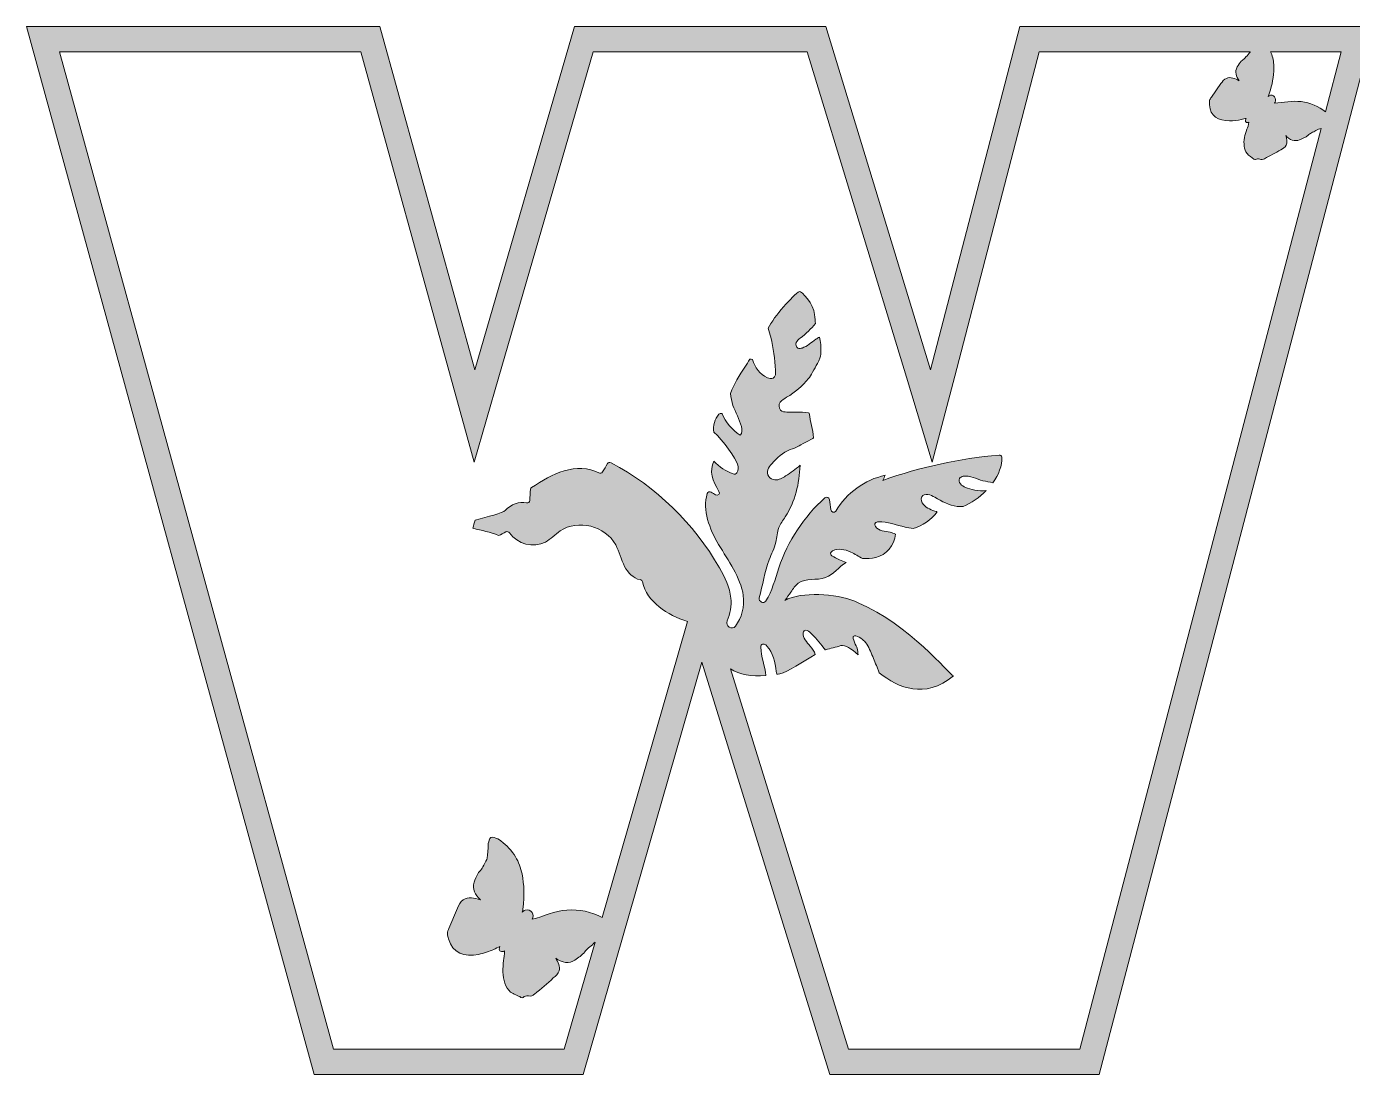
# Model space of a CAD drawing. Header units: millimetres. Extents: x 11 to 1025, y -314 to -9.
# Drawn here: x 183.4 to 341.6, y -311.3 to -186.3 of the extents above; entities that cross this region are included whole.
import ezdxf

# ---------------------------------------------------------------- set-up
doc = ezdxf.new("R2010")
doc.units = ezdxf.units.MM
doc.header["$MEASUREMENT"] = 0
doc.layers.add('Layer5', color=7, linetype='Continuous')

msp = doc.modelspace()

# ---------------------------------------------------------------- hatches: boundary and pattern name
at = {"layer": 'Layer5'}
h = msp.add_hatch(color=1, dxfattribs=at)
h.dxf.hatch_style = 2
h.paths.add_polyline_path([(301.91, -186.3), (291.23, -227.26), (278.76, -186.3), (248.76, -186.3), (236.87, -227.26), (225.55, -186.3), (183.41, -186.3), (217.74, -311.32), (249.8, -311.32), (263.98, -262.13), (279.24, -311.32), (311.37, -311.32), (344.11, -186.3)])
edge = h.paths.add_edge_path()
edge.add_spline(control_points=[(338.35, -196.47), (337.53, -195.81), (336.52, -195.39), (335.47, -195.26), (334.36, -195.11), (333.34, -195.4), (332.26, -195.43), (332.39, -195.27), (332.45, -195.07), (332.37, -194.85), (332.3, -194.61), (332.06, -194.46), (331.8, -194.5), (331.68, -194.52), (331.59, -194.57), (331.5, -194.64), (331.56, -194.51), (331.62, -194.37), (331.67, -194.22), (331.99, -193.26), (332.19, -192.28), (332.2, -191.26), (332.21, -190.7), (332.13, -190.16), (331.94, -189.63), (331.9, -189.52), (331.85, -189.41), (331.8, -189.3), (331.8, -189.3), (340.22, -189.3), (340.22, -189.3), (340.22, -189.3), (338.35, -196.47), (338.35, -196.47)], knot_values=[0, 0, 0, 0, 1, 1, 1, 2, 2, 2, 3, 3, 3, 4, 4, 4, 5, 5, 5, 6, 6, 6, 7, 7, 7, 8, 8, 8, 9, 9, 9, 10, 10, 10, 11, 11, 11, 11], degree=3, periodic=1)
edge = h.paths.add_edge_path()
edge.add_spline(control_points=[(309.05, -308.32), (309.05, -308.32), (281.45, -308.32), (281.45, -308.32), (281.45, -308.32), (267.38, -262.94), (267.38, -262.94), (268.45, -263.65), (269.93, -263.85), (271.59, -263.73), (271.52, -262.6), (271.02, -261.48), (271, -260.33), (271, -260.25), (271, -260.17), (271.04, -260.1), (271.11, -259.98), (271.27, -259.94), (271.4, -259.98), (271.53, -260.02), (271.64, -260.11), (271.73, -260.21), (272.48, -261.01), (272.68, -262.16), (272.85, -263.24), (272.86, -263.36), (272.88, -263.47), (272.9, -263.58), (273.02, -263.56), (273.14, -263.54), (273.27, -263.52), (274.18, -263.36), (276.08, -262.01), (277.5, -261.2), (277.36, -260.87), (277.18, -260.54), (276.9, -260.21), (276.5, -259.74), (275.96, -259.25), (276.06, -258.64), (276.08, -258.55), (276.11, -258.46), (276.17, -258.4), (276.36, -258.23), (276.66, -258.4), (276.84, -258.57), (277.46, -259.14), (278.02, -259.77), (278.51, -260.45), (278.56, -260.52), (278.61, -260.59), (278.66, -260.66), (278.68, -260.65), (278.71, -260.64), (278.72, -260.64), (279.33, -260.49), (279.95, -260.33), (280.56, -260.16), (281.06, -260.01), (281.75, -260.51), (282.61, -261.26), (282.58, -261), (282.55, -260.74), (282.49, -260.48), (282.42, -260.22), (281.87, -259.24), (282.03, -259.06), (282.31, -258.74), (283.17, -259.44), (283.36, -259.64), (283.78, -260.09), (284.02, -260.68), (284.26, -261.25), (284.49, -261.82), (284.72, -262.39), (284.96, -262.95), (285.02, -263.1), (285.08, -263.26), (285.13, -263.41), (287.48, -265.21), (290.49, -266.57), (293.98, -263.78), (293.41, -263.54), (288.81, -257.68), (282.6, -255.05), (280.59, -254), (276.45, -253.72), (274.33, -254.54), (274.17, -254.61), (274.01, -254.68), (273.86, -254.76), (274.11, -254.44), (274.36, -254.11), (274.59, -253.77), (274.85, -253.38), (275.1, -252.97), (275.47, -252.7), (276.37, -252.05), (277.66, -252.42), (278.71, -252.04), (279.67, -251.69), (280.32, -250.78), (281.17, -250.23), (280.91, -250.13), (280.64, -250.03), (280.38, -249.91), (280.07, -249.78), (279.75, -249.64), (279.48, -249.43), (279.43, -249.38), (279.37, -249.33), (279.34, -249.27), (279.27, -249.1), (279.42, -248.93), (279.57, -248.85), (280.2, -248.5), (281.04, -248.67), (281.74, -249), (282.22, -249.22), (282.67, -249.51), (283.13, -249.76), (283.66, -249.75), (284.2, -249.77), (284.71, -249.65), (285.99, -249.37), (286.94, -248.15), (287.06, -246.86), (286.84, -246.77), (286.63, -246.68), (286.41, -246.62), (286.1, -246.55), (285.78, -246.54), (285.47, -246.46), (285.16, -246.38), (284.85, -246.23), (284.68, -245.95), (284.6, -245.82), (284.57, -245.64), (284.66, -245.52), (284.74, -245.42), (284.89, -245.4), (285.02, -245.39), (286.08, -245.35), (287.14, -245.76), (288.2, -246.02), (288.51, -246.09), (288.83, -246.15), (289.16, -246.18), (290.3, -245.88), (291.33, -245.16), (292.02, -244.19), (292, -244.18), (291.98, -244.17), (291.96, -244.17), (291.39, -244), (290.79, -243.78), (290.4, -243.33), (290.17, -243.06), (290.03, -242.68), (290.19, -242.41), (290.32, -242.17), (290.64, -242.08), (290.93, -242.12), (291.22, -242.17), (291.49, -242.32), (291.75, -242.46), (292.59, -242.94), (293.47, -243.43), (294.41, -243.54), (294.66, -243.58), (294.91, -243.57), (295.15, -243.54), (296.11, -243.16), (297.08, -242.49), (297.88, -241.67), (297.02, -241.75), (296.01, -241.54), (295.41, -241.28), (295.19, -241.18), (294.96, -241.06), (294.81, -240.87), (294.66, -240.68), (294.59, -240.4), (294.71, -240.21), (294.8, -240.06), (294.98, -239.99), (295.15, -239.96), (295.94, -239.82), (296.73, -240.29), (297.5, -240.49), (297.87, -240.58), (298.3, -240.61), (298.68, -240.73), (299.37, -239.76), (299.8, -238.69), (299.73, -237.67), (299.72, -237.52), (299.57, -237.41), (299.42, -237.42), (294.69, -237.84), (290.02, -238.86), (285.56, -240.44), (285.65, -240.24), (285.75, -240.04), (285.84, -239.84), (283.4, -240.35), (281.22, -241.95), (279.95, -244.1), (279.79, -244.37), (279.36, -244.25), (279.34, -243.93), (279.32, -243.53), (279.27, -243.14), (279.2, -242.75), (279.16, -242.49), (278.83, -242.36), (278.65, -242.52), (276.14, -244.78), (274.23, -247.69), (273.14, -250.89), (272.69, -252.23), (272.36, -253.64), (271.6, -254.82), (271.6, -254.82), (271.58, -254.84), (271.58, -254.84), (271.33, -255.22), (270.71, -254.9), (270.82, -254.45), (271.22, -252.96), (271.45, -251.34), (272, -249.92), (272.26, -249.22), (272.62, -248.55), (272.79, -247.82), (272.92, -247.24), (272.93, -246.63), (273.14, -246.08), (273.32, -245.61), (273.64, -245.21), (273.91, -244.79), (275.12, -242.97), (275.58, -240.85), (275.69, -238.64), (275.13, -239.09), (274.56, -239.52), (273.96, -239.92), (273.58, -240.17), (273.17, -240.42), (272.67, -240.38), (272.39, -240.36), (272.1, -240.22), (271.94, -239.98), (271.57, -239.46), (271.94, -238.86), (272.31, -238.45), (272.93, -237.76), (273.63, -237.12), (274.51, -236.77), (274.84, -236.64), (275.19, -236.54), (275.49, -236.37), (275.54, -236.34), (277.21, -235.44), (277.28, -235.37), (277.23, -234.26), (276.9, -233.51), (276.78, -232.42), (276.76, -232.25), (274.31, -232.29), (274.11, -232.29), (273.85, -232.29), (273.55, -232.25), (273.36, -232.06), (273.11, -231.81), (273.13, -231.4), (273.31, -231.13), (273.5, -230.86), (273.79, -230.7), (274.07, -230.53), (275.08, -229.94), (275.96, -229.18), (276.7, -228.3), (276.94, -228.01), (277.36, -227.12), (277.77, -226.51), (277.98, -226.05), (278.12, -225.66), (278.15, -225.38), (278.23, -224.49), (278.13, -223.89), (277.99, -223.34), (277.84, -223.43), (277.7, -223.51), (277.56, -223.61), (277.03, -223.98), (276.55, -224.46), (275.92, -224.65), (275.77, -224.7), (275.59, -224.73), (275.43, -224.65), (275.2, -224.54), (275.13, -224.22), (275.23, -223.99), (275.32, -223.77), (275.52, -223.61), (275.71, -223.46), (276.38, -222.94), (276.99, -222.36), (277.54, -221.74), (277.48, -221.42), (277.44, -221.07), (277.42, -220.65), (277.38, -219.49), (275.78, -217.79), (275.62, -217.89), (274.79, -218.4), (272.61, -220.85), (271.87, -222.29), (271.97, -222.65), (272.09, -223.01), (272.19, -223.37), (272.53, -224.66), (272.64, -225.98), (272.75, -227.29), (272.78, -227.65), (272.78, -228.08), (272.47, -228.24), (272.27, -228.34), (272, -228.29), (271.78, -228.19), (270.88, -227.82), (270.3, -226.97), (270.02, -226.03), (269.87, -226), (269.86, -226), (269.7, -225.97), (269.5, -226.28), (269.29, -226.6), (269.08, -226.92), (268.44, -227.89), (267.78, -228.96), (267.4, -230.07), (267.43, -230.55), (267.53, -231.03), (267.68, -231.49), (267.97, -232.34), (268.46, -233.13), (268.68, -234), (268.78, -234.37), (268.8, -234.81), (268.53, -235.05), (267.58, -234.42), (266.8, -233.51), (266.37, -232.49), (266.34, -232.48), (266.32, -232.47), (266.3, -232.47), (266.19, -232.44), (266.08, -232.47), (266.01, -232.55), (265.49, -233.12), (265.27, -233.93), (265.38, -234.7), (266.54, -235.58), (268.02, -237.96), (268.22, -238.5), (268.34, -238.85), (268.35, -239.25), (268.15, -239.54), (268.1, -239.61), (268.03, -239.67), (267.95, -239.69), (267.87, -239.71), (267.77, -239.68), (267.69, -239.66), (266.82, -239.37), (266.03, -238.83), (265.41, -238.14), (264.8, -239.26), (265.26, -240.58), (266.01, -241.75), (266.2, -242.05), (265.88, -242.36), (265.59, -242.17), (265.42, -242.06), (265.25, -241.96), (265.09, -241.85), (264.9, -241.74), (264.67, -241.81), (264.61, -242.01), (264.01, -244.01), (264.88, -246.25), (265.97, -248.09), (267.13, -250.05), (268.58, -251.95), (268.91, -254.19), (269.09, -255.45), (268.73, -256.86), (267.97, -257.84), (267.58, -258.35), (266.72, -257.81), (266.98, -257.21), (267.36, -256.36), (267.52, -255.41), (267.42, -254.48), (267.29, -253.2), (266.71, -252.01), (266.07, -250.89), (263.05, -245.59), (258.5, -241.18), (253.13, -238.34), (252.97, -238.25), (252.79, -238.3), (252.71, -238.44), (252.51, -238.78), (252.32, -239.11), (252.12, -239.44), (252.04, -239.59), (251.85, -239.62), (251.69, -239.54), (250.44, -238.9), (248.91, -238.91), (247.56, -239.3), (246.16, -239.72), (244.89, -240.5), (243.66, -241.29), (243.58, -241.34), (243.53, -241.42), (243.53, -241.51), (243.49, -241.96), (243.46, -242.4), (243.43, -242.85), (243.42, -243.03), (243.25, -243.15), (243.06, -243.11), (242.17, -242.92), (241.19, -243.34), (240.54, -244), (240.15, -244.39), (238.47, -244.77), (236.92, -245.18), (236.82, -245.5), (236.74, -245.83), (236.66, -246.16), (237.7, -246.38), (238.72, -246.64), (239.72, -247.01), (240.02, -246.91), (240.31, -246.77), (240.6, -246.59), (240.74, -246.51), (240.94, -246.56), (241.04, -246.71), (241.95, -248.03), (243.89, -248.56), (245.3, -247.81), (245.95, -247.46), (246.47, -246.89), (247.08, -246.47), (249.19, -245.05), (252.45, -245.88), (253.69, -248.13), (254.13, -248.95), (254.33, -249.88), (254.75, -250.7), (255.13, -251.46), (255.79, -252.16), (256.6, -252.28), (256.75, -252.3), (256.86, -252.42), (256.89, -252.56), (257.42, -254.97), (259.84, -256.49), (262.26, -257.27), (262.26, -257.27), (261.1, -261.3), (261.1, -261.3), (261.1, -261.3), (252.08, -292.59), (252.08, -292.59), (250.8, -291.9), (249.32, -291.6), (247.86, -291.71), (246.38, -291.82), (245.13, -292.46), (243.74, -292.79), (243.86, -292.55), (243.88, -292.28), (243.73, -292.01), (243.56, -291.71), (243.21, -291.59), (242.89, -291.71), (242.74, -291.76), (242.63, -291.86), (242.54, -291.97), (242.58, -291.78), (242.61, -291.58), (242.64, -291.39), (242.8, -290.05), (242.78, -288.72), (242.52, -287.4), (242.37, -286.67), (242.12, -285.99), (241.74, -285.35), (241.28, -284.61), (240.67, -284), (240, -283.46), (239.77, -283.27), (239.47, -283.15), (239.18, -283.04), (238.9, -282.95), (238.68, -283.07), (238.6, -283.35), (238.53, -283.62), (238.44, -283.9), (238.46, -284.17), (238.49, -284.48), (238.44, -284.76), (238.4, -285.05), (238.38, -285.16), (238.39, -285.28), (238.37, -285.4), (238.36, -285.49), (238.34, -285.58), (238.3, -285.66), (238.15, -285.96), (237.99, -286.26), (237.83, -286.55), (237.78, -286.65), (237.74, -286.75), (237.68, -286.83), (237.54, -287.02), (237.35, -287.17), (237.24, -287.38), (237.07, -287.69), (236.92, -288.03), (236.8, -288.38), (236.52, -289.23), (236.95, -289.88), (237.55, -290.47), (236.86, -290.26), (236.06, -290.07), (235.49, -290.49), (235.16, -290.73), (234.99, -291.12), (234.83, -291.49), (234.83, -291.49), (233.79, -293.89), (233.79, -293.89), (233.71, -294.08), (233.63, -294.27), (233.63, -294.48), (233.63, -294.6), (233.65, -294.72), (233.68, -294.84), (233.71, -294.94), (233.73, -295.04), (233.76, -295.14), (234.19, -296.92), (235.68, -297.3), (237.34, -296.99), (237.97, -296.87), (238.58, -296.65), (239.17, -296.4), (239.36, -296.31), (239.63, -296.11), (239.88, -296.06), (239.83, -296.15), (239.8, -296.25), (239.8, -296.36), (239.8, -296.52), (239.9, -296.64), (240.06, -296.66), (240.11, -296.67), (240.16, -296.67), (240.21, -296.66), (240.25, -296.66), (240.29, -296.65), (240.32, -296.63), (240.36, -296.61), (240.4, -296.59), (240.43, -296.57), (240.47, -296.96), (240.36, -297.48), (240.32, -297.74), (240.2, -298.62), (240.16, -299.58), (240.47, -300.44), (240.61, -300.82), (240.83, -301.23), (241.15, -301.49), (241.51, -301.79), (242, -301.86), (242.39, -302.13), (242.63, -302.29), (242.71, -302.02), (242.92, -301.96), (243.17, -301.89), (243.43, -302.01), (243.68, -301.95), (243.81, -301.91), (243.92, -301.82), (244.02, -301.73), (244.77, -301.09), (245.51, -300.45), (246.25, -299.81), (246.53, -299.57), (246.82, -299.32), (246.93, -298.96), (247.09, -298.45), (246.81, -297.92), (246.54, -297.45), (246.67, -297.67), (247.44, -297.91), (247.71, -297.95), (248.1, -298.01), (248.49, -297.9), (248.81, -297.67), (249.23, -297.38), (249.67, -297.11), (250, -296.7), (250.13, -296.53), (250.29, -296.38), (250.45, -296.23), (250.65, -296.05), (250.88, -295.9), (251.05, -295.71), (251.11, -295.64), (251.17, -295.59), (251.23, -295.54), (251.23, -295.54), (247.54, -308.32), (247.54, -308.32), (247.54, -308.32), (220.03, -308.32), (220.03, -308.32), (220.03, -308.32), (187.35, -189.3), (187.35, -189.3), (187.35, -189.3), (223.27, -189.3), (223.27, -189.3), (223.27, -189.3), (233.98, -228.06), (233.98, -228.06), (233.98, -228.06), (236.8, -238.26), (236.8, -238.26), (236.8, -238.26), (239.75, -228.09), (239.75, -228.09), (239.75, -228.09), (251.02, -189.3), (251.02, -189.3), (251.02, -189.3), (276.53, -189.3), (276.53, -189.3), (276.53, -189.3), (288.36, -228.13), (288.36, -228.13), (288.36, -228.13), (291.45, -238.29), (291.45, -238.29), (291.45, -238.29), (294.13, -228.01), (294.13, -228.01), (294.13, -228.01), (304.22, -189.3), (304.22, -189.3), (304.22, -189.3), (329.38, -189.3), (329.38, -189.3), (329.38, -189.31), (329.37, -189.33), (329.36, -189.34), (329.2, -189.54), (329.04, -189.73), (328.87, -189.92), (328.82, -189.99), (328.77, -190.05), (328.71, -190.11), (328.58, -190.22), (328.42, -190.31), (328.31, -190.44), (328.13, -190.65), (327.97, -190.88), (327.83, -191.11), (327.49, -191.7), (327.7, -192.24), (328.05, -192.77), (327.58, -192.51), (327.02, -192.25), (326.53, -192.48), (326.25, -192.6), (326.06, -192.86), (325.89, -193.11), (325.89, -193.11), (324.75, -194.73), (324.75, -194.73), (324.66, -194.85), (324.57, -194.98), (324.53, -195.13), (324.51, -195.22), (324.52, -195.32), (324.52, -195.41), (324.52, -195.48), (324.53, -195.56), (324.53, -195.64), (324.57, -197.02), (325.61, -197.53), (326.89, -197.55), (327.37, -197.56), (327.85, -197.49), (328.33, -197.39), (328.48, -197.36), (328.71, -197.26), (328.91, -197.26), (328.85, -197.31), (328.82, -197.38), (328.8, -197.46), (328.78, -197.58), (328.83, -197.68), (328.94, -197.73), (328.98, -197.74), (329.02, -197.75), (329.06, -197.75), (329.08, -197.76), (329.11, -197.75), (329.14, -197.74), (329.17, -197.74), (329.2, -197.73), (329.23, -197.71), (329.2, -198.01), (329.04, -198.37), (328.97, -198.56), (328.74, -199.2), (328.56, -199.89), (328.66, -200.58), (328.7, -200.88), (328.8, -201.21), (329, -201.46), (329.22, -201.74), (329.57, -201.86), (329.81, -202.12), (329.96, -202.27), (330.07, -202.09), (330.23, -202.07), (330.43, -202.06), (330.6, -202.19), (330.8, -202.18), (330.9, -202.17), (330.99, -202.12), (331.08, -202.07), (331.73, -201.71), (332.38, -201.36), (333.03, -201), (333.27, -200.86), (333.52, -200.71), (333.66, -200.47), (333.85, -200.12), (333.73, -199.68), (333.61, -199.3), (333.67, -199.48), (334.2, -199.78), (334.39, -199.85), (334.67, -199.95), (334.97, -199.93), (335.25, -199.81), (335.6, -199.65), (335.97, -199.52), (336.27, -199.27), (336.4, -199.16), (336.54, -199.07), (336.68, -198.99), (336.86, -198.89), (337.05, -198.81), (337.21, -198.7), (337.4, -198.55), (337.61, -198.49), (337.82, -198.46), (337.82, -198.46), (309.05, -308.32), (309.05, -308.32)], knot_values=[0, 0, 0, 0, 1, 1, 1, 2, 2, 2, 3, 3, 3, 4, 4, 4, 5, 5, 5, 6, 6, 6, 7, 7, 7, 8, 8, 8, 9, 9, 9, 10, 10, 10, 11, 11, 11, 12, 12, 12, 13, 13, 13, 14, 14, 14, 15, 15, 15, 16, 16, 16, 17, 17, 17, 18, 18, 18, 19, 19, 19, 20, 20, 20, 21, 21, 21, 22, 22, 22, 23, 23, 23, 24, 24, 24, 25, 25, 25, 26, 26, 26, 27, 27, 27, 28, 28, 28, 29, 29, 29, 30, 30, 30, 31, 31, 31, 32, 32, 32, 33, 33, 33, 34, 34, 34, 35, 35, 35, 36, 36, 36, 37, 37, 37, 38, 38, 38, 39, 39, 39, 40, 40, 40, 41, 41, 41, 42, 42, 42, 43, 43, 43, 44, 44, 44, 45, 45, 45, 46, 46, 46, 47, 47, 47, 48, 48, 48, 49, 49, 49, 50, 50, 50, 51, 51, 51, 52, 52, 52, 53, 53, 53, 54, 54, 54, 55, 55, 55, 56, 56, 56, 57, 57, 57, 58, 58, 58, 59, 59, 59, 60, 60, 60, 61, 61, 61, 62, 62, 62, 63, 63, 63, 64, 64, 64, 65, 65, 65, 66, 66, 66, 67, 67, 67, 68, 68, 68, 69, 69, 69, 70, 70, 70, 71, 71, 71, 72, 72, 72, 73, 73, 73, 74, 74, 74, 75, 75, 75, 76, 76, 76, 77, 77, 77, 78, 78, 78, 79, 79, 79, 80, 80, 80, 81, 81, 81, 82, 82, 82, 83, 83, 83, 84, 84, 84, 85, 85, 85, 86, 86, 86, 87, 87, 87, 88, 88, 88, 89, 89, 89, 90, 90, 90, 91, 91, 91, 92, 92, 92, 93, 93, 93, 94, 94, 94, 95, 95, 95, 96, 96, 96, 97, 97, 97, 98, 98, 98, 99, 99, 99, 100, 100, 100, 101, 101, 101, 102, 102, 102, 103, 103, 103, 104, 104, 104, 105, 105, 105, 106, 106, 106, 107, 107, 107, 108, 108, 108, 109, 109, 109, 110, 110, 110, 111, 111, 111, 112, 112, 112, 113, 113, 113, 114, 114, 114, 115, 115, 115, 116, 116, 116, 117, 117, 117, 118, 118, 118, 119, 119, 119, 120, 120, 120, 121, 121, 121, 122, 122, 122, 123, 123, 123, 124, 124, 124, 125, 125, 125, 126, 126, 126, 127, 127, 127, 128, 128, 128, 129, 129, 129, 130, 130, 130, 131, 131, 131, 132, 132, 132, 133, 133, 133, 134, 134, 134, 135, 135, 135, 136, 136, 136, 137, 137, 137, 138, 138, 138, 139, 139, 139, 140, 140, 140, 141, 141, 141, 142, 142, 142, 143, 143, 143, 144, 144, 144, 145, 145, 145, 146, 146, 146, 147, 147, 147, 148, 148, 148, 149, 149, 149, 150, 150, 150, 151, 151, 151, 152, 152, 152, 153, 153, 153, 154, 154, 154, 155, 155, 155, 156, 156, 156, 157, 157, 157, 158, 158, 158, 159, 159, 159, 160, 160, 160, 161, 161, 161, 162, 162, 162, 163, 163, 163, 164, 164, 164, 165, 165, 165, 166, 166, 166, 167, 167, 167, 168, 168, 168, 169, 169, 169, 170, 170, 170, 171, 171, 171, 172, 172, 172, 173, 173, 173, 174, 174, 174, 175, 175, 175, 176, 176, 176, 177, 177, 177, 178, 178, 178, 179, 179, 179, 180, 180, 180, 181, 181, 181, 182, 182, 182, 183, 183, 183, 184, 184, 184, 185, 185, 185, 186, 186, 186, 187, 187, 187, 188, 188, 188, 189, 189, 189, 190, 190, 190, 191, 191, 191, 192, 192, 192, 193, 193, 193, 194, 194, 194, 195, 195, 195, 196, 196, 196, 197, 197, 197, 198, 198, 198, 199, 199, 199, 200, 200, 200, 201, 201, 201, 202, 202, 202, 203, 203, 203, 204, 204, 204, 205, 205, 205, 206, 206, 206, 207, 207, 207, 208, 208, 208, 209, 209, 209, 210, 210, 210, 211, 211, 211, 212, 212, 212, 213, 213, 213, 214, 214, 214, 215, 215, 215, 216, 216, 216, 217, 217, 217, 218, 218, 218, 219, 219, 219, 220, 220, 220, 221, 221, 221, 222, 222, 222, 223, 223, 223, 224, 224, 224, 225, 225, 225, 226, 226, 226, 227, 227, 227, 228, 228, 228, 229, 229, 229, 230, 230, 230, 231, 231, 231, 232, 232, 232, 233, 233, 233, 234, 234, 234, 235, 235, 235, 236, 236, 236, 237, 237, 237, 238, 238, 238, 239, 239, 239, 240, 240, 240, 241, 241, 241, 242, 242, 242, 243, 243, 243, 244, 244, 244, 245, 245, 245, 246, 246, 246, 247, 247, 247, 248, 248, 248, 249, 249, 249, 250, 250, 250, 251, 251, 251, 252, 252, 252, 253, 253, 253, 254, 254, 254, 255, 255, 255, 256, 256, 256, 257, 257, 257, 258, 258, 258, 259, 259, 259, 260, 260, 260, 261, 261, 261, 261], degree=3, periodic=1)

# ---------------------------------------------------------------- linework, layer by layer
at = {"layer": 'Layer5', "lineweight": 0}
msp.add_lwpolyline([(301.91, -186.3), (291.23, -227.26), (278.76, -186.3), (248.76, -186.3), (236.87, -227.26), (225.55, -186.3), (183.41, -186.3), (217.74, -311.32), (249.8, -311.32), (263.98, -262.13), (279.24, -311.32), (311.37, -311.32), (344.11, -186.3), (301.91, -186.3)], dxfattribs=at)
for points, knots in [([(309.05, -308.32), (309.05, -308.32), (281.45, -308.32), (281.45, -308.32), (281.45, -308.32), (267.38, -262.94), (267.38, -262.94), (268.45, -263.65), (269.93, -263.85), (271.59, -263.73), (271.52, -262.6), (271.02, -261.48), (271, -260.33), (271, -260.25), (271, -260.17), (271.04, -260.1), (271.11, -259.98), (271.27, -259.94), (271.4, -259.98), (271.53, -260.02), (271.64, -260.11), (271.73, -260.21), (272.48, -261.01), (272.68, -262.16), (272.85, -263.24), (272.86, -263.36), (272.88, -263.47), (272.9, -263.58), (273.02, -263.56), (273.14, -263.54), (273.27, -263.52), (274.18, -263.36), (276.08, -262.01), (277.5, -261.2), (277.36, -260.87), (277.18, -260.54), (276.9, -260.21), (276.5, -259.74), (275.96, -259.25), (276.06, -258.64), (276.08, -258.55), (276.11, -258.46), (276.17, -258.4), (276.36, -258.23), (276.66, -258.4), (276.84, -258.57), (277.46, -259.14), (278.02, -259.77), (278.51, -260.45), (278.56, -260.52), (278.61, -260.59), (278.66, -260.66), (278.68, -260.65), (278.71, -260.64), (278.72, -260.64), (279.33, -260.49), (279.95, -260.33), (280.56, -260.16), (281.06, -260.01), (281.75, -260.51), (282.61, -261.26), (282.58, -261), (282.55, -260.74), (282.49, -260.48), (282.42, -260.22), (281.87, -259.24), (282.03, -259.06), (282.31, -258.74), (283.17, -259.44), (283.36, -259.64), (283.78, -260.09), (284.02, -260.68), (284.26, -261.25), (284.49, -261.82), (284.72, -262.39), (284.96, -262.95), (285.02, -263.1), (285.08, -263.26), (285.13, -263.41), (287.48, -265.21), (290.49, -266.57), (293.98, -263.78), (293.41, -263.54), (288.81, -257.68), (282.6, -255.05), (280.59, -254), (276.45, -253.72), (274.33, -254.54), (274.17, -254.61), (274.01, -254.68), (273.86, -254.76), (274.11, -254.44), (274.36, -254.11), (274.59, -253.77), (274.85, -253.38), (275.1, -252.97), (275.47, -252.7), (276.37, -252.05), (277.66, -252.42), (278.71, -252.04), (279.67, -251.69), (280.32, -250.78), (281.17, -250.23), (280.91, -250.13), (280.64, -250.03), (280.38, -249.91), (280.07, -249.78), (279.75, -249.64), (279.48, -249.43), (279.43, -249.38), (279.37, -249.33), (279.34, -249.27), (279.27, -249.1), (279.42, -248.93), (279.57, -248.85), (280.2, -248.5), (281.04, -248.67), (281.74, -249), (282.22, -249.22), (282.67, -249.51), (283.13, -249.76), (283.66, -249.75), (284.2, -249.77), (284.71, -249.65), (285.99, -249.37), (286.94, -248.15), (287.06, -246.86), (286.84, -246.77), (286.63, -246.68), (286.41, -246.62), (286.1, -246.55), (285.78, -246.54), (285.47, -246.46), (285.16, -246.38), (284.85, -246.23), (284.68, -245.95), (284.6, -245.82), (284.57, -245.64), (284.66, -245.52), (284.74, -245.42), (284.89, -245.4), (285.02, -245.39), (286.08, -245.35), (287.14, -245.76), (288.2, -246.02), (288.51, -246.09), (288.83, -246.15), (289.16, -246.18), (290.3, -245.88), (291.33, -245.16), (292.02, -244.19), (292, -244.18), (291.98, -244.17), (291.96, -244.17), (291.39, -244), (290.79, -243.78), (290.4, -243.33), (290.17, -243.06), (290.03, -242.68), (290.19, -242.41), (290.32, -242.17), (290.64, -242.08), (290.93, -242.12), (291.22, -242.17), (291.49, -242.32), (291.75, -242.46), (292.59, -242.94), (293.47, -243.43), (294.41, -243.54), (294.66, -243.58), (294.91, -243.57), (295.15, -243.54), (296.11, -243.16), (297.08, -242.49), (297.88, -241.67), (297.02, -241.75), (296.01, -241.54), (295.41, -241.28), (295.19, -241.18), (294.96, -241.06), (294.81, -240.87), (294.66, -240.68), (294.59, -240.4), (294.71, -240.21), (294.8, -240.06), (294.98, -239.99), (295.15, -239.96), (295.94, -239.82), (296.73, -240.29), (297.5, -240.49), (297.87, -240.58), (298.3, -240.61), (298.68, -240.73), (299.37, -239.76), (299.8, -238.69), (299.73, -237.67), (299.72, -237.52), (299.57, -237.41), (299.42, -237.42), (294.69, -237.84), (290.02, -238.86), (285.56, -240.44), (285.65, -240.24), (285.75, -240.04), (285.84, -239.84), (283.4, -240.35), (281.22, -241.95), (279.95, -244.1), (279.79, -244.37), (279.36, -244.25), (279.34, -243.93), (279.32, -243.53), (279.27, -243.14), (279.2, -242.75), (279.16, -242.49), (278.83, -242.36), (278.65, -242.52), (276.14, -244.78), (274.23, -247.69), (273.14, -250.89), (272.69, -252.23), (272.36, -253.64), (271.6, -254.82), (271.6, -254.82), (271.58, -254.84), (271.58, -254.84), (271.33, -255.22), (270.71, -254.9), (270.82, -254.45), (271.22, -252.96), (271.45, -251.34), (272, -249.92), (272.26, -249.22), (272.62, -248.55), (272.79, -247.82), (272.92, -247.24), (272.93, -246.63), (273.14, -246.08), (273.32, -245.61), (273.64, -245.21), (273.91, -244.79), (275.12, -242.97), (275.58, -240.85), (275.69, -238.64), (275.13, -239.09), (274.56, -239.52), (273.96, -239.92), (273.58, -240.17), (273.17, -240.42), (272.67, -240.38), (272.39, -240.36), (272.1, -240.22), (271.94, -239.98), (271.57, -239.46), (271.94, -238.86), (272.31, -238.45), (272.93, -237.76), (273.63, -237.12), (274.51, -236.77), (274.84, -236.64), (275.19, -236.54), (275.49, -236.37), (275.54, -236.34), (277.21, -235.44), (277.28, -235.37), (277.23, -234.26), (276.9, -233.51), (276.78, -232.42), (276.76, -232.25), (274.31, -232.29), (274.11, -232.29), (273.85, -232.29), (273.55, -232.25), (273.36, -232.06), (273.11, -231.81), (273.13, -231.4), (273.31, -231.13), (273.5, -230.86), (273.79, -230.7), (274.07, -230.53), (275.08, -229.94), (275.96, -229.18), (276.7, -228.3), (276.94, -228.01), (277.36, -227.12), (277.77, -226.51), (277.98, -226.05), (278.12, -225.66), (278.15, -225.38), (278.23, -224.49), (278.13, -223.89), (277.99, -223.34), (277.84, -223.43), (277.7, -223.51), (277.56, -223.61), (277.03, -223.98), (276.55, -224.46), (275.92, -224.65), (275.77, -224.7), (275.59, -224.73), (275.43, -224.65), (275.2, -224.54), (275.13, -224.22), (275.23, -223.99), (275.32, -223.77), (275.52, -223.61), (275.71, -223.46), (276.38, -222.94), (276.99, -222.36), (277.54, -221.74), (277.48, -221.42), (277.44, -221.07), (277.42, -220.65), (277.38, -219.49), (275.78, -217.79), (275.62, -217.89), (274.79, -218.4), (272.61, -220.85), (271.87, -222.29), (271.97, -222.65), (272.09, -223.01), (272.19, -223.37), (272.53, -224.66), (272.64, -225.98), (272.75, -227.29), (272.78, -227.65), (272.78, -228.08), (272.47, -228.24), (272.27, -228.34), (272, -228.29), (271.78, -228.19), (270.88, -227.82), (270.3, -226.97), (270.02, -226.03), (269.87, -226), (269.86, -226), (269.7, -225.97), (269.5, -226.28), (269.29, -226.6), (269.08, -226.92), (268.44, -227.89), (267.78, -228.96), (267.4, -230.07), (267.43, -230.55), (267.53, -231.03), (267.68, -231.49), (267.97, -232.34), (268.46, -233.13), (268.68, -234), (268.78, -234.37), (268.8, -234.81), (268.53, -235.05), (267.58, -234.42), (266.8, -233.51), (266.37, -232.49), (266.34, -232.48), (266.32, -232.47), (266.3, -232.47), (266.19, -232.44), (266.08, -232.47), (266.01, -232.55), (265.49, -233.12), (265.27, -233.93), (265.38, -234.7), (266.54, -235.58), (268.02, -237.96), (268.22, -238.5), (268.34, -238.85), (268.35, -239.25), (268.15, -239.54), (268.1, -239.61), (268.03, -239.67), (267.95, -239.69), (267.87, -239.71), (267.77, -239.68), (267.69, -239.66), (266.82, -239.37), (266.03, -238.83), (265.41, -238.14), (264.8, -239.26), (265.26, -240.58), (266.01, -241.75), (266.2, -242.05), (265.88, -242.36), (265.59, -242.17), (265.42, -242.06), (265.25, -241.96), (265.09, -241.85), (264.9, -241.74), (264.67, -241.81), (264.61, -242.01), (264.01, -244.01), (264.88, -246.25), (265.97, -248.09), (267.13, -250.05), (268.58, -251.95), (268.91, -254.19), (269.09, -255.45), (268.73, -256.86), (267.97, -257.84), (267.58, -258.35), (266.72, -257.81), (266.98, -257.21), (267.36, -256.36), (267.52, -255.41), (267.42, -254.48), (267.29, -253.2), (266.71, -252.01), (266.07, -250.89), (263.05, -245.59), (258.5, -241.18), (253.13, -238.34), (252.97, -238.25), (252.79, -238.3), (252.71, -238.44), (252.51, -238.78), (252.32, -239.11), (252.12, -239.44), (252.04, -239.59), (251.85, -239.62), (251.69, -239.54), (250.44, -238.9), (248.91, -238.91), (247.56, -239.3), (246.16, -239.72), (244.89, -240.5), (243.66, -241.29), (243.58, -241.34), (243.53, -241.42), (243.53, -241.51), (243.49, -241.96), (243.46, -242.4), (243.43, -242.85), (243.42, -243.03), (243.25, -243.15), (243.06, -243.11), (242.17, -242.92), (241.19, -243.34), (240.54, -244), (240.15, -244.39), (238.47, -244.77), (236.92, -245.18), (236.82, -245.5), (236.74, -245.83), (236.66, -246.16), (237.7, -246.38), (238.72, -246.64), (239.72, -247.01), (240.02, -246.91), (240.31, -246.77), (240.6, -246.59), (240.74, -246.51), (240.94, -246.56), (241.04, -246.71), (241.95, -248.03), (243.89, -248.56), (245.3, -247.81), (245.95, -247.46), (246.47, -246.89), (247.08, -246.47), (249.19, -245.05), (252.45, -245.88), (253.69, -248.13), (254.13, -248.95), (254.33, -249.88), (254.75, -250.7), (255.13, -251.46), (255.79, -252.16), (256.6, -252.28), (256.75, -252.3), (256.86, -252.42), (256.89, -252.56), (257.42, -254.97), (259.84, -256.49), (262.26, -257.27), (262.26, -257.27), (261.1, -261.3), (261.1, -261.3), (261.1, -261.3), (252.08, -292.59), (252.08, -292.59), (250.8, -291.9), (249.32, -291.6), (247.86, -291.71), (246.38, -291.82), (245.13, -292.46), (243.74, -292.79), (243.86, -292.55), (243.88, -292.28), (243.73, -292.01), (243.56, -291.71), (243.21, -291.59), (242.89, -291.71), (242.74, -291.76), (242.63, -291.86), (242.54, -291.97), (242.58, -291.78), (242.61, -291.58), (242.64, -291.39), (242.8, -290.05), (242.78, -288.72), (242.52, -287.4), (242.37, -286.67), (242.12, -285.99), (241.74, -285.35), (241.28, -284.61), (240.67, -284), (240, -283.46), (239.77, -283.27), (239.47, -283.15), (239.18, -283.04), (238.9, -282.95), (238.68, -283.07), (238.6, -283.35), (238.53, -283.62), (238.44, -283.9), (238.46, -284.17), (238.49, -284.48), (238.44, -284.76), (238.4, -285.05), (238.38, -285.16), (238.39, -285.28), (238.37, -285.4), (238.36, -285.49), (238.34, -285.58), (238.3, -285.66), (238.15, -285.96), (237.99, -286.26), (237.83, -286.55), (237.78, -286.65), (237.74, -286.75), (237.68, -286.83), (237.54, -287.02), (237.35, -287.17), (237.24, -287.38), (237.07, -287.69), (236.92, -288.03), (236.8, -288.38), (236.52, -289.23), (236.95, -289.88), (237.55, -290.47), (236.86, -290.26), (236.06, -290.07), (235.49, -290.49), (235.16, -290.73), (234.99, -291.12), (234.83, -291.49), (234.83, -291.49), (233.79, -293.89), (233.79, -293.89), (233.71, -294.08), (233.63, -294.27), (233.63, -294.48), (233.63, -294.6), (233.65, -294.72), (233.68, -294.84), (233.71, -294.94), (233.73, -295.04), (233.76, -295.14), (234.19, -296.92), (235.68, -297.3), (237.34, -296.99), (237.97, -296.87), (238.58, -296.65), (239.17, -296.4), (239.36, -296.31), (239.63, -296.11), (239.88, -296.06), (239.83, -296.15), (239.8, -296.25), (239.8, -296.36), (239.8, -296.52), (239.9, -296.64), (240.06, -296.66), (240.11, -296.67), (240.16, -296.67), (240.21, -296.66), (240.25, -296.66), (240.29, -296.65), (240.32, -296.63), (240.36, -296.61), (240.4, -296.59), (240.43, -296.57), (240.47, -296.96), (240.36, -297.48), (240.32, -297.74), (240.2, -298.62), (240.16, -299.58), (240.47, -300.44), (240.61, -300.82), (240.83, -301.23), (241.15, -301.49), (241.51, -301.79), (242, -301.86), (242.39, -302.13), (242.63, -302.29), (242.71, -302.02), (242.92, -301.96), (243.17, -301.89), (243.43, -302.01), (243.68, -301.95), (243.81, -301.91), (243.92, -301.82), (244.02, -301.73), (244.77, -301.09), (245.51, -300.45), (246.25, -299.81), (246.53, -299.57), (246.82, -299.32), (246.93, -298.96), (247.09, -298.45), (246.81, -297.92), (246.54, -297.45), (246.67, -297.67), (247.44, -297.91), (247.71, -297.95), (248.1, -298.01), (248.49, -297.9), (248.81, -297.67), (249.23, -297.38), (249.67, -297.11), (250, -296.7), (250.13, -296.53), (250.29, -296.38), (250.45, -296.23), (250.65, -296.05), (250.88, -295.9), (251.05, -295.71), (251.11, -295.64), (251.17, -295.59), (251.23, -295.54), (251.23, -295.54), (247.54, -308.32), (247.54, -308.32), (247.54, -308.32), (220.03, -308.32), (220.03, -308.32), (220.03, -308.32), (187.35, -189.3), (187.35, -189.3), (187.35, -189.3), (223.27, -189.3), (223.27, -189.3), (223.27, -189.3), (233.98, -228.06), (233.98, -228.06), (233.98, -228.06), (236.8, -238.26), (236.8, -238.26), (236.8, -238.26), (239.75, -228.09), (239.75, -228.09), (239.75, -228.09), (251.02, -189.3), (251.02, -189.3), (251.02, -189.3), (276.53, -189.3), (276.53, -189.3), (276.53, -189.3), (288.36, -228.13), (288.36, -228.13), (288.36, -228.13), (291.45, -238.29), (291.45, -238.29), (291.45, -238.29), (294.13, -228.01), (294.13, -228.01), (294.13, -228.01), (304.22, -189.3), (304.22, -189.3), (304.22, -189.3), (329.38, -189.3), (329.38, -189.3), (329.38, -189.31), (329.37, -189.33), (329.36, -189.34), (329.2, -189.54), (329.04, -189.73), (328.87, -189.92), (328.82, -189.99), (328.77, -190.05), (328.71, -190.11), (328.58, -190.22), (328.42, -190.31), (328.31, -190.44), (328.13, -190.65), (327.97, -190.88), (327.83, -191.11), (327.49, -191.7), (327.7, -192.24), (328.05, -192.77), (327.58, -192.51), (327.02, -192.25), (326.53, -192.48), (326.25, -192.6), (326.06, -192.86), (325.89, -193.11), (325.89, -193.11), (324.75, -194.73), (324.75, -194.73), (324.66, -194.85), (324.57, -194.98), (324.53, -195.13), (324.51, -195.22), (324.52, -195.32), (324.52, -195.41), (324.52, -195.48), (324.53, -195.56), (324.53, -195.64), (324.57, -197.02), (325.61, -197.53), (326.89, -197.55), (327.37, -197.56), (327.85, -197.49), (328.33, -197.39), (328.48, -197.36), (328.71, -197.26), (328.91, -197.26), (328.85, -197.31), (328.82, -197.38), (328.8, -197.46), (328.78, -197.58), (328.83, -197.68), (328.94, -197.73), (328.98, -197.74), (329.02, -197.75), (329.06, -197.75), (329.08, -197.76), (329.11, -197.75), (329.14, -197.74), (329.17, -197.74), (329.2, -197.73), (329.23, -197.71), (329.2, -198.01), (329.04, -198.37), (328.97, -198.56), (328.74, -199.2), (328.56, -199.89), (328.66, -200.58), (328.7, -200.88), (328.8, -201.21), (329, -201.46), (329.22, -201.74), (329.57, -201.86), (329.81, -202.12), (329.96, -202.27), (330.07, -202.09), (330.23, -202.07), (330.43, -202.06), (330.6, -202.19), (330.8, -202.18), (330.9, -202.17), (330.99, -202.12), (331.08, -202.07), (331.73, -201.71), (332.38, -201.36), (333.03, -201), (333.27, -200.86), (333.52, -200.71), (333.66, -200.47), (333.85, -200.12), (333.73, -199.68), (333.61, -199.3), (333.67, -199.48), (334.2, -199.78), (334.39, -199.85), (334.67, -199.95), (334.97, -199.93), (335.25, -199.81), (335.6, -199.65), (335.97, -199.52), (336.27, -199.27), (336.4, -199.16), (336.54, -199.07), (336.68, -198.99), (336.86, -198.89), (337.05, -198.81), (337.21, -198.7), (337.4, -198.55), (337.61, -198.49), (337.82, -198.46), (337.82, -198.46), (309.05, -308.32), (309.05, -308.32)], [0, 0, 0, 0, 1, 1, 1, 2, 2, 2, 3, 3, 3, 4, 4, 4, 5, 5, 5, 6, 6, 6, 7, 7, 7, 8, 8, 8, 9, 9, 9, 10, 10, 10, 11, 11, 11, 12, 12, 12, 13, 13, 13, 14, 14, 14, 15, 15, 15, 16, 16, 16, 17, 17, 17, 18, 18, 18, 19, 19, 19, 20, 20, 20, 21, 21, 21, 22, 22, 22, 23, 23, 23, 24, 24, 24, 25, 25, 25, 26, 26, 26, 27, 27, 27, 28, 28, 28, 29, 29, 29, 30, 30, 30, 31, 31, 31, 32, 32, 32, 33, 33, 33, 34, 34, 34, 35, 35, 35, 36, 36, 36, 37, 37, 37, 38, 38, 38, 39, 39, 39, 40, 40, 40, 41, 41, 41, 42, 42, 42, 43, 43, 43, 44, 44, 44, 45, 45, 45, 46, 46, 46, 47, 47, 47, 48, 48, 48, 49, 49, 49, 50, 50, 50, 51, 51, 51, 52, 52, 52, 53, 53, 53, 54, 54, 54, 55, 55, 55, 56, 56, 56, 57, 57, 57, 58, 58, 58, 59, 59, 59, 60, 60, 60, 61, 61, 61, 62, 62, 62, 63, 63, 63, 64, 64, 64, 65, 65, 65, 66, 66, 66, 67, 67, 67, 68, 68, 68, 69, 69, 69, 70, 70, 70, 71, 71, 71, 72, 72, 72, 73, 73, 73, 74, 74, 74, 75, 75, 75, 76, 76, 76, 77, 77, 77, 78, 78, 78, 79, 79, 79, 80, 80, 80, 81, 81, 81, 82, 82, 82, 83, 83, 83, 84, 84, 84, 85, 85, 85, 86, 86, 86, 87, 87, 87, 88, 88, 88, 89, 89, 89, 90, 90, 90, 91, 91, 91, 92, 92, 92, 93, 93, 93, 94, 94, 94, 95, 95, 95, 96, 96, 96, 97, 97, 97, 98, 98, 98, 99, 99, 99, 100, 100, 100, 101, 101, 101, 102, 102, 102, 103, 103, 103, 104, 104, 104, 105, 105, 105, 106, 106, 106, 107, 107, 107, 108, 108, 108, 109, 109, 109, 110, 110, 110, 111, 111, 111, 112, 112, 112, 113, 113, 113, 114, 114, 114, 115, 115, 115, 116, 116, 116, 117, 117, 117, 118, 118, 118, 119, 119, 119, 120, 120, 120, 121, 121, 121, 122, 122, 122, 123, 123, 123, 124, 124, 124, 125, 125, 125, 126, 126, 126, 127, 127, 127, 128, 128, 128, 129, 129, 129, 130, 130, 130, 131, 131, 131, 132, 132, 132, 133, 133, 133, 134, 134, 134, 135, 135, 135, 136, 136, 136, 137, 137, 137, 138, 138, 138, 139, 139, 139, 140, 140, 140, 141, 141, 141, 142, 142, 142, 143, 143, 143, 144, 144, 144, 145, 145, 145, 146, 146, 146, 147, 147, 147, 148, 148, 148, 149, 149, 149, 150, 150, 150, 151, 151, 151, 152, 152, 152, 153, 153, 153, 154, 154, 154, 155, 155, 155, 156, 156, 156, 157, 157, 157, 158, 158, 158, 159, 159, 159, 160, 160, 160, 161, 161, 161, 162, 162, 162, 163, 163, 163, 164, 164, 164, 165, 165, 165, 166, 166, 166, 167, 167, 167, 168, 168, 168, 169, 169, 169, 170, 170, 170, 171, 171, 171, 172, 172, 172, 173, 173, 173, 174, 174, 174, 175, 175, 175, 176, 176, 176, 177, 177, 177, 178, 178, 178, 179, 179, 179, 180, 180, 180, 181, 181, 181, 182, 182, 182, 183, 183, 183, 184, 184, 184, 185, 185, 185, 186, 186, 186, 187, 187, 187, 188, 188, 188, 189, 189, 189, 190, 190, 190, 191, 191, 191, 192, 192, 192, 193, 193, 193, 194, 194, 194, 195, 195, 195, 196, 196, 196, 197, 197, 197, 198, 198, 198, 199, 199, 199, 200, 200, 200, 201, 201, 201, 202, 202, 202, 203, 203, 203, 204, 204, 204, 205, 205, 205, 206, 206, 206, 207, 207, 207, 208, 208, 208, 209, 209, 209, 210, 210, 210, 211, 211, 211, 212, 212, 212, 213, 213, 213, 214, 214, 214, 215, 215, 215, 216, 216, 216, 217, 217, 217, 218, 218, 218, 219, 219, 219, 220, 220, 220, 221, 221, 221, 222, 222, 222, 223, 223, 223, 224, 224, 224, 225, 225, 225, 226, 226, 226, 227, 227, 227, 228, 228, 228, 229, 229, 229, 230, 230, 230, 231, 231, 231, 232, 232, 232, 233, 233, 233, 234, 234, 234, 235, 235, 235, 236, 236, 236, 237, 237, 237, 238, 238, 238, 239, 239, 239, 240, 240, 240, 241, 241, 241, 242, 242, 242, 243, 243, 243, 244, 244, 244, 245, 245, 245, 246, 246, 246, 247, 247, 247, 248, 248, 248, 249, 249, 249, 250, 250, 250, 251, 251, 251, 252, 252, 252, 253, 253, 253, 254, 254, 254, 255, 255, 255, 256, 256, 256, 257, 257, 257, 258, 258, 258, 259, 259, 259, 260, 260, 260, 261, 261, 261, 261]), ([(338.35, -196.47), (337.53, -195.81), (336.52, -195.39), (335.47, -195.26), (334.36, -195.11), (333.34, -195.4), (332.26, -195.43), (332.39, -195.27), (332.45, -195.07), (332.37, -194.85), (332.3, -194.61), (332.06, -194.46), (331.8, -194.5), (331.68, -194.52), (331.59, -194.57), (331.5, -194.64), (331.56, -194.51), (331.62, -194.37), (331.67, -194.22), (331.99, -193.26), (332.19, -192.28), (332.2, -191.26), (332.21, -190.7), (332.13, -190.16), (331.94, -189.63), (331.9, -189.52), (331.85, -189.41), (331.8, -189.3), (331.8, -189.3), (340.22, -189.3), (340.22, -189.3), (340.22, -189.3), (338.35, -196.47), (338.35, -196.47)], [0, 0, 0, 0, 1, 1, 1, 2, 2, 2, 3, 3, 3, 4, 4, 4, 5, 5, 5, 6, 6, 6, 7, 7, 7, 8, 8, 8, 9, 9, 9, 10, 10, 10, 11, 11, 11, 11])]:
    msp.add_open_spline(points, degree=3, knots=knots, dxfattribs=at)

doc.saveas('drawing.dxf')
